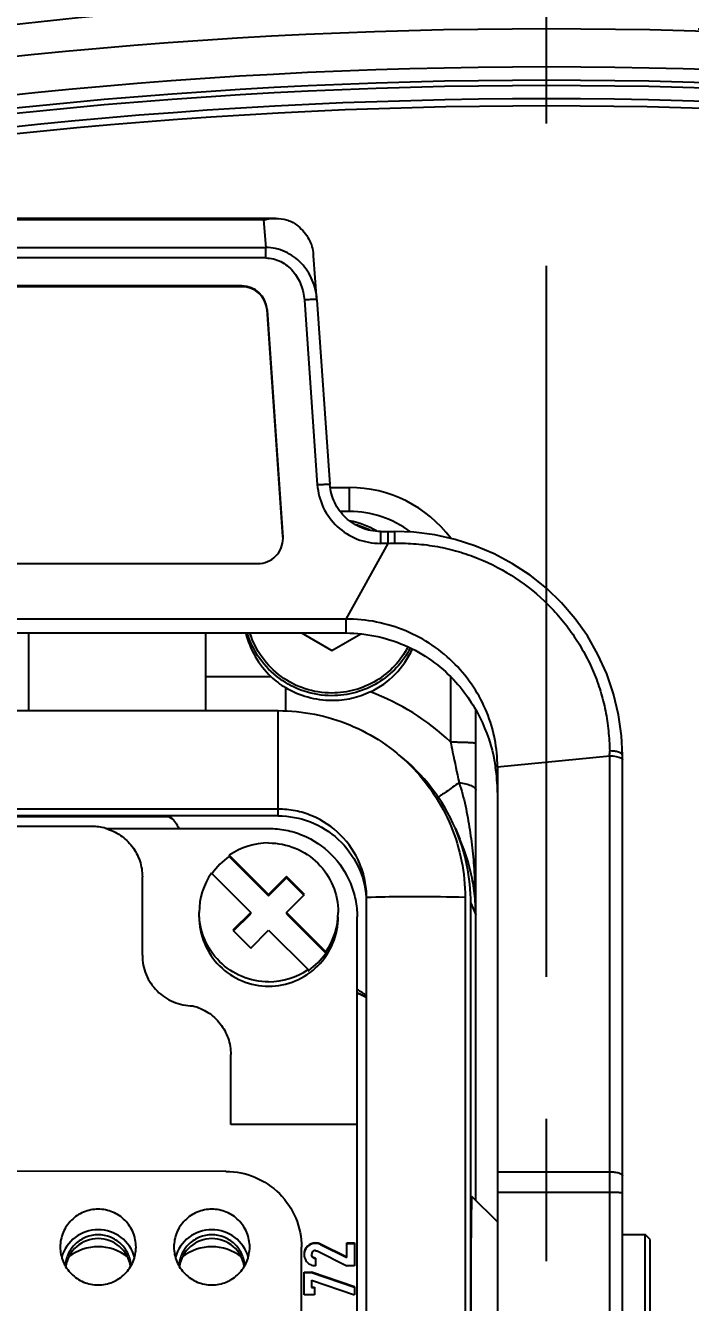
# Model space of a CAD drawing. Header units: millimetres. Extents: x 5828 to 6704, y 123 to 421.
# Drawn here: x 6366.648 to 6368.403, y 236.976 to 240.343 of the extents above; entities that cross this region are included whole.
import ezdxf

# ---------------------------------------------------------------- set-up
doc = ezdxf.new("R2010")
doc.units = ezdxf.units.MM
doc.linetypes.add('CENTER', pattern=[0.6, 0.375, -0.075, 0.075, -0.075])
for name, color, linetype in [('中心线', 7, 'Continuous'), ('外形图', 7, 'Continuous'), ('尺寸标注', 7, 'Continuous')]:
    doc.layers.add(name, color=color, linetype=linetype)
doc.styles.add('微软雅黑', font='msyh.ttc', dxfattribs={"height": 1.5})
doc.dimstyles.new('尺寸标注_1_15比例', dxfattribs={"dimtxt": 1.5, "dimasz": 1.25, "dimexe": 0.5, "dimexo": 0.4, "dimgap": 0.5, "dimtad": 1, "dimdec": 1, "dimlfac": 15, "dimdsep": 46, "dimtxsty": '微软雅黑', "dimcen": 0.09, "dimadec": 0, "dimazin": 0, "dimtp": 0.01, "dimtm": 0.01, "dimtfac": 1, "dimtdec": 1, "dimtofl": 0, "dimtmove": 0, "dimatfit": 3, "dimfxl": 1, "dimtolj": 1, "dimarcsym": 0})

# ---------------------------------------------------------------- blocks, each defined once
blk = doc.blocks.new('*D926')
at = {"layer": 'Defpoints', "color": 0}
for p in [(6368.0234, 240.3345), (6379.7301, 240.3345), (6368.0234, 230.7566)]:
    blk.add_point(p, dxfattribs=at)
at = {"layer": '尺寸标注', "color": 0, "lineweight": -2}
for p, q in [((6368.4234, 240.3345), (6380.2301, 240.3345)), ((6379.7301, 232.0066), (6379.7301, 239.0845)), ((6368.4234, 230.7566), (6380.2301, 230.7566))]:
    blk.add_line(p, q, dxfattribs=at)
at = {"layer": '尺寸标注', "color": 0}
for points in [[(6379.9384, 239.0845), (6379.5218, 239.0845), (6379.7301, 240.3345)], [(6379.5218, 232.0066), (6379.9384, 232.0066), (6379.7301, 230.7566)]]:
    blk.add_solid(points, dxfattribs=at)
at = {"layer": '尺寸标注', "color": 0, "insert": (6378.451, 235.2135), "char_height": 1.5, "attachment_point": 5, "rotation": 90, "style": '微软雅黑'}
blk.add_mtext('\\A1;143.7', dxfattribs=at)

msp = doc.modelspace()

# ---------------------------------------------------------------- linework, layer by layer
at = {"layer": '中心线', "linetype": 'CENTER', "ltscale": 5}
msp.add_line((6368.0234, 228.8349), (6368.0234, 277.6395), dxfattribs=at)
at = {"layer": '外形图'}
for p, q in [((6367.3092, 239.8347), (6365.4709, 239.8347)), ((6367.2767, 239.8305), (6365.5034, 239.8305)), ((6367.2767, 239.8305), (6367.2822, 239.7577)), ((6365.4979, 239.7577), (6367.2822, 239.7577)), ((6367.2822, 239.7303), (6367.2822, 239.7577)), ((6367.2822, 239.7303), (6365.4979, 239.7303)), ((6367.4175, 239.6201), (6367.4087, 239.7356)), ((6367.2193, 239.6567), (6365.5608, 239.6567)), ((6367.2193, 239.6546), (6365.5608, 239.6546)), ((6367.2193, 239.6546), (6367.2193, 239.6567)), ((6367.3843, 239.6195), (6367.4184, 239.1324)), ((6367.4175, 239.6201), (6367.4516, 239.133)), ((6367.3277, 238.9956), (6367.2858, 239.5948)), ((6367.2858, 239.5948), (6367.2858, 239.5927)), ((6367.2858, 239.5927), (6367.3277, 238.9935)), ((6367.4528, 239.1249), (6367.5034, 239.1249)), ((6367.5034, 239.0617), (6367.5034, 239.1249)), ((6367.5034, 239.0617), (6367.4788, 239.0617)), ((6367.5847, 239.0092), (6367.6233, 239.0092)), ((6367.5847, 239.0092), (6367.5847, 238.9776)), ((6367.6049, 239.0092), (6367.6049, 238.9777)), ((6367.6049, 239.0092), (6367.6049, 239.0089)), ((6367.3279, 238.991), (6367.3277, 238.9956)), ((6367.6049, 238.9777), (6367.4938, 238.7779)), ((6367.6049, 238.9777), (6367.5847, 238.9776)), ((6365.5188, 238.9244), (6367.2612, 238.9244)), ((6367.4938, 238.7779), (6365.2863, 238.7779)), ((6367.4938, 238.7779), (6367.4938, 238.7413)), ((6365.2862, 238.7413), (6367.4938, 238.7413)), ((6366.6567, 238.5365), (6366.6567, 238.7413)), ((6367.1234, 238.7413), (6367.1234, 238.5365)), ((6367.3763, 238.7413), (6367.4567, 238.6949)), ((6367.4567, 238.6949), (6367.5331, 238.7389)), ((6367.1234, 238.6265), (6367.296, 238.6265)), ((6367.3354, 238.5355), (6367.3354, 238.5966)), ((6367.77, 238.6263), (6367.77, 238.454)), ((6365.465, 238.5365), (6367.315, 238.5365)), ((6367.315, 238.259), (6367.315, 238.5365)), ((6367.8367, 237.2452), (6367.8367, 238.5377)), ((6367.8938, 238.3879), (6368.19, 238.4174)), ((6368.19, 237.3205), (6368.19, 238.4174)), ((6368.2234, 236.5627), (6368.2234, 238.4189)), ((6367.8938, 238.3879), (6367.8938, 236.5293)), ((6367.315, 238.2768), (6365.465, 238.2768)), ((6367.315, 238.259), (6365.465, 238.259)), ((6366.8234, 238.2311), (6365.9567, 238.2311)), ((6367.026, 238.2569), (6366.496, 238.2569)), ((6366.8599, 238.2258), (6367.29, 238.2258)), ((6367.0324, 238.2557), (6367.0325, 238.2556)), ((6367.7827, 238.2257), (6367.7949, 238.1974)), ((6367.8019, 238.1803), (6367.7949, 238.1974)), ((6367.29, 238.0516), (6367.1861, 238.1554)), ((6367.1861, 238.1554), (6367.1861, 238.1519)), ((6367.1861, 238.1519), (6367.29, 238.0481)), ((6366.9567, 237.8913), (6366.9567, 238.0979)), ((6367.139, 238.1083), (6367.2429, 238.0045)), ((6367.3372, 238.0987), (6367.29, 238.0516)), ((6367.29, 238.0481), (6367.3372, 238.0952)), ((6367.3843, 238.0516), (6367.3372, 238.0987)), ((6367.3372, 238.0952), (6367.3372, 238.0987)), ((6367.3372, 238.0952), (6367.3826, 238.0499)), ((6367.29, 238.0481), (6367.29, 238.0516)), ((6367.3372, 238.0045), (6367.3843, 238.0516)), ((6367.5484, 232.8509), (6367.5484, 238.0438)), ((6367.8084, 238.0438), (6367.8084, 232.8509)), ((6367.8234, 238.0285), (6367.8367, 237.9977)), ((6367.8234, 235.5369), (6367.8234, 238.0285)), ((6367.8367, 237.9977), (6367.8346, 238.0409)), ((6367.2429, 238.0045), (6367.1958, 237.9575)), ((6367.1975, 237.9557), (6367.2429, 238.001)), ((6367.2429, 238.001), (6367.2429, 238.0045)), ((6367.4411, 237.9008), (6367.3372, 238.0045)), ((6367.3372, 238.0045), (6367.3372, 238.001)), ((6367.3372, 238.001), (6367.4411, 237.8973)), ((6367.5234, 232.8332), (6367.5234, 237.9928)), ((6367.1958, 237.9575), (6367.2429, 237.9104)), ((6367.2429, 237.9104), (6367.29, 237.9575)), ((6367.29, 237.9575), (6367.3939, 237.8537)), ((6367.4411, 237.8973), (6367.4411, 237.9008)), ((6367.3939, 237.8537), (6367.3939, 237.8502)), ((6367.19, 237.4455), (6367.19, 237.6293)), ((6367.5234, 237.4455), (6367.19, 237.4455)), ((6367.1769, 237.3216), (6365.6835, 237.3214)), ((6367.8938, 237.3205), (6368.19, 237.3205)), ((6368.19, 236.5293), (6368.19, 237.3205)), ((6367.8938, 237.1881), (6367.8263, 237.2556)), ((6368.19, 237.2658), (6367.8938, 237.2658)), ((6368.2234, 237.1554), (6368.2834, 237.1554)), ((6368.2967, 237.1421), (6368.2834, 237.1554)), ((6368.2834, 236.8354), (6368.2834, 237.1554)), ((6367.3767, 236.8996), (6367.3767, 237.1218)), ((6367.4967, 237.0949), (6367.4267, 237.1295)), ((6367.4267, 237.1295), (6367.4267, 237.1284)), ((6367.4267, 237.1284), (6367.4967, 237.0939)), ((6367.4967, 237.1326), (6367.5167, 237.1326)), ((6367.4967, 237.0939), (6367.4967, 237.1326)), ((6367.4967, 237.1315), (6367.5167, 237.1315)), ((6367.5167, 237.1326), (6367.5167, 237.0727)), ((6368.2967, 236.8487), (6368.2967, 237.1421)), ((6367.4134, 237.0926), (6367.4134, 237.0727)), ((6367.4178, 237.1116), (6367.4967, 237.0727)), ((6367.3834, 237.056), (6367.4034, 237.056)), ((6367.3834, 236.9961), (6367.3834, 237.056)), ((6367.3834, 237.055), (6367.4034, 237.055)), ((6367.5167, 237.0172), (6367.4034, 237.056)), ((6367.4034, 237.056), (6367.4034, 237.055)), ((6367.4034, 237.055), (6367.5164, 237.0163)), ((6367.5167, 237.0727), (6367.4967, 237.0727)), ((6367.4034, 237.0349), (6367.5167, 236.9961)), ((6367.4034, 237.0349), (6367.4034, 237.015)), ((6367.4034, 237.0161), (6367.4109, 237.0161)), ((6367.4034, 237.015), (6367.4109, 237.015)), ((6367.4109, 237.0161), (6367.4109, 236.9961)), ((6367.5167, 237.0172), (6367.5167, 236.9961)), ((6367.4109, 236.9961), (6367.3834, 236.9961))]:
    msp.add_line(p, q, dxfattribs=at)
for points in [[(6368.2234, 238.4189), (6368.2211, 238.4701), (6368.2134, 238.5258), (6368.2004, 238.5806), (6368.1822, 238.6338), (6368.1589, 238.685), (6368.1311, 238.7335), (6368.0989, 238.7789), (6368.0627, 238.8209), (6368.0229, 238.8593), (6367.9797, 238.8938), (6367.9337, 238.9241), (6367.8851, 238.9501), (6367.8344, 238.9715), (6367.7819, 238.9882), (6367.7281, 239.0002), (6367.6732, 239.0072), (6367.6233, 239.0092)], [(6367.0218, 238.259), (6367.0222, 238.2588), (6367.0245, 238.2577), (6367.0267, 238.2565), (6367.029, 238.2551), (6367.0314, 238.2537), (6367.0338, 238.2521), (6367.0362, 238.2503)], [(6367.0362, 238.2503), (6367.0387, 238.2485), (6367.0388, 238.2484)], [(6367.5234, 237.7919), (6367.524, 237.7917), (6367.533, 237.7883), (6367.5419, 237.7839), (6367.5484, 237.7799)]]:
    msp.add_lwpolyline(points, dxfattribs=at)
for centre, radius, start, end in [((6368.0228, 228.0591), 12.3663, 90.53582, 97.76968), ((6368.0239, 228.059), 12.3664, 82.23022, 89.46396), ((6368.0234, 226.8522), 13.4823, 77.62746, 102.37259), ((6368.0234, 226.8523), 13.3817, 77.6284, 102.37164), ((6368.0234, 226.851), 13.348, 77.62771, 102.37229), ((6368.0234, 226.8405), 13.3445, 77.62771, 102.37229), ((6368.0234, 226.8385), 13.3115, 77.62843, 102.37158), ((6368.0234, 226.8495), 13.2818, 77.74364, 102.25643), ((6367.2193, 239.5901), 0.0666, 4.0458, 90.0377), ((6367.2193, 239.588), 0.0666, 4.0458, 90.0377), ((6367.5034, 238.7914), 0.3335, 36.7826, 90.0091), ((6367.5034, 238.7948), 0.2669, 52.9365, 90.0038), ((6367.4567, 238.8085), 0.2336, 59.7585, 78.4206), ((6367.4566, 238.8085), 0.2273, 64.1088, 73.9358), ((6367.4563, 238.7955), 0.2329, 193.4789, 226.4992), ((6367.4569, 238.7956), 0.2332, 295.9059, 335.557), ((6367.4523, 238.7913), 0.2272, 226.5099, 239.017), ((6367.336, 237.994), 0.6324, 46.6555, 69.3683), ((6367.3241, 238.0283), 0.4993, 23.285, 51.7521), ((6367.4547, 238.3209), 0.4391, 0.021, 8.7085), ((6366.9814, 238.1757), 0.0927, 57.435, 64.4229), ((6366.9619, 238.185), 0.0998, 45.0404, 48.0115), ((6366.8233, 238.0969), 0.1341, 74.1258, 89.9629), ((6366.981, 238.1752), 0.0932, 54.3105, 57.4324), ((6366.9807, 238.1747), 0.0938, 54.1033, 54.3129), ((6366.9809, 238.1749), 0.0935, 51.1164, 54.1041), ((6367.3244, 238.0285), 0.4989, 359.9928, 23.2824), ((6367.29, 238.0041), 0.1835, 89.9974, 124.4825), ((6367.3227, 237.9944), 0.514, 11.2247, 21.2017), ((6367.2899, 238.0009), 0.1832, 124.4846, 144.5785), ((6367.2896, 238.0045), 0.1829, 145.4345, 179.995), ((6367.3219, 237.9942), 0.5148, 5.2043, 11.2297), ((6366.1128, 237.991), 1.724, 1.6591, 3.4524), ((6367.6839, 233.6749), 4.3707, 88.3675, 90.0719), ((6366.2643, 237.9954), 1.5724, 0.0746, 1.659), ((6367.2905, 238.0045), 0.1829, 325.4345, 359.995), ((6367.2902, 238.0012), 0.1832, 305.1552, 325.4368), ((6367.29, 238.005), 0.1835, 269.9974, 304.4825), ((6367.2903, 238.001), 0.183, 304.4877, 305.1593), ((6367.4798, 237.7101), 0.1005, 46.9772, 64.3216), ((6367.494, 237.6982), 0.0982, 70.7755, 72.5485), ((6367.4939, 237.6979), 0.0985, 67.6661, 70.7755), ((6367.4934, 237.6969), 0.0996, 65.1444, 67.6646), ((6367.4932, 237.6965), 0.1001, 61.9415, 65.1446), ((6367.4927, 237.6955), 0.1011, 59.0115, 61.9396), ((6367.4924, 237.695), 0.1018, 56.6149, 59.013), ((6366.84, 237.0676), 0.1, 89.9732, 164.1967), ((6366.8401, 237.0676), 0.1, 15.8034, 90.0268), ((6367.14, 237.0676), 0.1, 89.9732, 164.1967), ((6367.1401, 237.0676), 0.1, 15.8034, 90.0268), ((6366.84, 237.0575), 0.0866, 89.9667, 171.3882), ((6366.84, 236.9959), 0.1268, 52.092, 127.9089), ((6366.8401, 237.0575), 0.0866, 8.6109, 90.0334), ((6367.14, 237.0575), 0.0866, 89.9667, 171.3882), ((6367.14, 236.9959), 0.1268, 52.092, 127.9089), ((6367.1401, 237.0575), 0.0866, 8.6109, 90.0334), ((6367.4134, 237.1026), 0.03, 89.9581, 179.9582), ((6367.4134, 237.1015), 0.03, 63.7127, 176.1859), ((6367.4134, 237.1026), 0.00999, 89.9607, 179.9609), ((6367.4133, 237.1026), 0.03, 180.0173, 243.7712), ((6367.4134, 237.1016), 0.00999, 180.0397, 270.0393)]:
    msp.add_arc(centre, radius, start, end, dxfattribs=at)
for points, knots in [([(6367.2767, 239.8305), (6367.2794, 239.8312), (6367.2901, 239.8336), (6367.301, 239.8347), (6367.3092, 239.8347)], [0, 0, 0, 0, 0.254358, 1, 1, 1, 1]), ([(6367.3092, 239.8347), (6367.3187, 239.8347), (6367.3381, 239.8324), (6367.3559, 239.8235), (6367.3637, 239.8176)], [0, 0, 0, 0, 0.491798, 1, 1, 1, 1]), ([(6367.3637, 239.8176), (6367.3754, 239.8085), (6367.3955, 239.7866), (6367.4058, 239.7585), (6367.4078, 239.7445)], [0, 0, 0, 0, 0.51047, 1, 1, 1, 1]), ([(6367.4175, 239.6212), (6367.4161, 239.6386), (6367.4077, 239.6734), (6367.3787, 239.7183), (6367.3422, 239.7448), (6367.3087, 239.7559), (6367.291, 239.7577), (6367.2822, 239.7577)], [0, 0, 0, 0, 0.249753, 0.499456, 0.74907, 0.874519, 1, 1, 1, 1]), ([(6367.2822, 239.7303), (6367.2891, 239.7303), (6367.3029, 239.7286), (6367.3224, 239.7213), (6367.3399, 239.71), (6367.3597, 239.6907), (6367.3773, 239.6604), (6367.3833, 239.6332), (6367.3843, 239.6195)], [0, 0, 0, 0, 0.125187, 0.250378, 0.375591, 0.500803, 0.750333, 1, 1, 1, 1]), ([(6367.4119, 239.6206), (6367.4079, 239.6207), (6367.3987, 239.6204), (6367.3895, 239.6198), (6367.3843, 239.6195)], [0, 0, 0, 0, 0.432736, 1, 1, 1, 1]), ([(6367.415, 239.6205), (6367.4148, 239.6206), (6367.4138, 239.6206), (6367.4127, 239.6206), (6367.4119, 239.6206)], [0, 0, 0, 0, 0.215407, 1, 1, 1, 1]), ([(6367.4175, 239.6201), (6367.4175, 239.6201), (6367.4173, 239.6203), (6367.4165, 239.6204), (6367.4156, 239.6205), (6367.415, 239.6205)], [0, 0, 0, 0, 0.086152, 0.275642, 1, 1, 1, 1]), ([(6367.4184, 239.1324), (6367.4226, 239.1327), (6367.4288, 239.1331), (6367.4366, 239.1334), (6367.4416, 239.1336), (6367.4456, 239.1336), (6367.4484, 239.1336), (6367.4501, 239.1335), (6367.4509, 239.1333), (6367.4514, 239.1333), (6367.4516, 239.1331), (6367.4516, 239.133)], [0, 0, 0, 0, 0.381122, 0.553235, 0.704123, 0.828059, 0.920387, 0.953604, 0.977826, 0.993004, 1, 1, 1, 1]), ([(6367.5847, 239.0092), (6367.5681, 239.0092), (6367.5346, 239.0155), (6367.4916, 239.0427), (6367.4615, 239.0836), (6367.4528, 239.1165), (6367.4516, 239.133)], [0, 0, 0, 0, 0.250235, 0.500337, 0.750245, 1, 1, 1, 1]), ([(6367.4184, 239.1324), (6367.4198, 239.1118), (6367.4307, 239.0706), (6367.4683, 239.0194), (6367.5221, 238.9855), (6367.5639, 238.9776), (6367.5847, 238.9776)], [0, 0, 0, 0, 0.249841, 0.499783, 0.749851, 1, 1, 1, 1]), ([(6367.6229, 238.9782), (6367.6229, 238.9801), (6367.6229, 238.984), (6367.6229, 238.9897), (6367.623, 238.9951), (6367.623, 238.9999), (6367.6231, 239.0034), (6367.6231, 239.0056), (6367.6232, 239.0069), (6367.6232, 239.0079), (6367.6232, 239.0086), (6367.6233, 239.009), (6367.6233, 239.0092), (6367.6233, 239.0092)], [0, 0, 0, 0, 0.185, 0.371544, 0.549551, 0.708012, 0.836389, 0.887404, 0.92901, 0.960767, 0.982772, 0.995615, 1, 1, 1, 1]), ([(6367.2612, 238.9244), (6367.2699, 238.9244), (6367.2874, 238.9278), (6367.3096, 238.9426), (6367.3244, 238.9648), (6367.3279, 238.9823), (6367.3279, 238.991)], [0, 0, 0, 0, 0.250152, 0.500214, 0.750145, 1, 1, 1, 1]), ([(6367.6229, 238.9782), (6367.6417, 238.9783), (6367.6794, 238.9772), (6367.7354, 238.9701), (6367.7904, 238.9573), (6367.8609, 238.9328), (6367.9433, 238.8892), (6368.0151, 238.8307), (6368.0644, 238.7767), (6368.0969, 238.733), (6368.1248, 238.6867), (6368.1483, 238.6383), (6368.1667, 238.5879), (6368.1796, 238.5361), (6368.1873, 238.4833), (6368.1893, 238.4479), (6368.1899, 238.4302)], [0, 0, 0, 0, 0.064437, 0.128812, 0.193049, 0.257062, 0.384026, 0.509636, 0.571969, 0.633924, 0.695515, 0.756787, 0.817792, 0.878605, 0.939317, 1, 1, 1, 1]), ([(6367.8938, 238.3879), (6367.8938, 238.4126), (6367.889, 238.4619), (6367.8676, 238.5335), (6367.8323, 238.6006), (6367.7836, 238.6608), (6367.723, 238.7112), (6367.6525, 238.7493), (6367.575, 238.7729), (6367.5209, 238.7781), (6367.4938, 238.7779)], [0, 0, 0, 0, 0.119199, 0.238253, 0.359705, 0.483865, 0.610379, 0.738919, 0.869012, 1, 1, 1, 1]), ([(6367.4567, 238.576), (6367.432, 238.576), (6367.3823, 238.584), (6367.3155, 238.6186), (6367.2628, 238.6723), (6367.2407, 238.7175), (6367.2335, 238.7411)], [0, 0, 0, 0, 0.250124, 0.500185, 0.750143, 1, 1, 1, 1]), ([(6367.4567, 238.583), (6367.4329, 238.583), (6367.385, 238.5906), (6367.3205, 238.6237), (6367.2695, 238.6751), (6367.2478, 238.7185), (6367.2406, 238.7411)], [0, 0, 0, 0, 0.250119, 0.500181, 0.750141, 1, 1, 1, 1]), ([(6367.4938, 238.7413), (6367.5221, 238.7411), (6367.5787, 238.7347), (6367.6584, 238.7078), (6367.728, 238.6661), (6367.7836, 238.6154), (6367.825, 238.561), (6367.8649, 238.4873), (6367.8826, 238.4277), (6367.8888, 238.3874)], [0, 0, 0, 0, 0.147093, 0.293103, 0.434426, 0.56571, 0.682033, 0.787985, 1, 1, 1, 1]), ([(6367.6577, 238.7048), (6367.6482, 238.6866), (6367.6241, 238.6526), (6367.5757, 238.6134), (6367.5185, 238.5887), (6367.4772, 238.583), (6367.4567, 238.583)], [0, 0, 0, 0, 0.249879, 0.499851, 0.749905, 1, 1, 1, 1]), ([(6367.6639, 238.7018), (6367.6541, 238.683), (6367.6293, 238.6479), (6367.5794, 238.6074), (6367.5205, 238.5818), (6367.4779, 238.576), (6367.4567, 238.576)], [0, 0, 0, 0, 0.249878, 0.499848, 0.749901, 1, 1, 1, 1]), ([(6367.4567, 238.5629), (6367.4354, 238.563), (6367.3929, 238.5689), (6367.3534, 238.5857), (6367.3354, 238.5966)], [0, 0, 0, 0, 0.502061, 1, 1, 1, 1]), ([(6367.5588, 238.5859), (6367.543, 238.5782), (6367.5095, 238.5666), (6367.4742, 238.5629), (6367.4567, 238.5629)], [0, 0, 0, 0, 0.500685, 1, 1, 1, 1]), ([(6367.315, 238.5365), (6367.3473, 238.5365), (6367.4119, 238.5301), (6367.505, 238.5019), (6367.5909, 238.4561), (6367.6661, 238.3944), (6367.7279, 238.3193), (6367.7738, 238.2336), (6367.802, 238.1406), (6367.8084, 238.076), (6367.8084, 238.0438)], [0, 0, 0, 0, 0.125084, 0.250155, 0.375203, 0.50022, 0.625203, 0.750155, 0.875084, 1, 1, 1, 1]), ([(6367.77, 238.454), (6367.7744, 238.454), (6367.7829, 238.4539), (6367.7952, 238.4537), (6367.8066, 238.4534), (6367.8166, 238.453), (6367.8248, 238.4525), (6367.8303, 238.452), (6367.8336, 238.4515), (6367.8353, 238.4512), (6367.8362, 238.451), (6367.8367, 238.4506), (6367.8367, 238.4505)], [0, 0, 0, 0, 0.19415, 0.380846, 0.552962, 0.703902, 0.827911, 0.920311, 0.953562, 0.977803, 0.992998, 1, 1, 1, 1]), ([(6367.77, 238.454), (6367.7718, 238.4449), (6367.7792, 238.4092), (6367.7868, 238.3735), (6367.7923, 238.3468)], [0, 0, 0, 0, 0.252867, 1, 1, 1, 1]), ([(6368.2234, 238.4189), (6368.2234, 238.4205), (6368.2214, 238.4231), (6368.2177, 238.4253), (6368.2114, 238.4278), (6368.202, 238.4297), (6368.194, 238.4302), (6368.1899, 238.4302)], [0, 0, 0, 0, 0.128378, 0.228395, 0.354923, 0.667893, 1, 1, 1, 1]), ([(6368.19, 238.4174), (6368.1956, 238.4174), (6368.2036, 238.4168), (6368.2133, 238.4144), (6368.2173, 238.4127), (6368.219, 238.4118)], [0, 0, 0, 0, 0.564715, 0.805152, 1, 1, 1, 1]), ([(6368.219, 238.4118), (6368.2196, 238.4114), (6368.2216, 238.4101), (6368.2234, 238.4078), (6368.2234, 238.4062)], [0, 0, 0, 0, 0.318338, 1, 1, 1, 1]), ([(6367.7923, 238.3468), (6367.781, 238.3385), (6367.7657, 238.3273), (6367.7471, 238.3146), (6367.74, 238.31), (6367.737, 238.3083)], [0, 0, 0, 0, 0.621855, 0.847068, 1, 1, 1, 1]), ([(6367.7923, 238.3468), (6367.7983, 238.3461), (6367.8093, 238.3443), (6367.8218, 238.3404), (6367.8295, 238.3364), (6367.8335, 238.3334), (6367.8361, 238.3301), (6367.8367, 238.3277), (6367.8367, 238.3265)], [0, 0, 0, 0, 0.354568, 0.645482, 0.761366, 0.856908, 0.934188, 1, 1, 1, 1]), ([(6367.7923, 238.3468), (6367.7991, 238.3267), (6367.81, 238.2855), (6367.8213, 238.2225), (6367.8291, 238.1588), (6367.8324, 238.1162), (6367.8336, 238.0949)], [0, 0, 0, 0, 0.248445, 0.498804, 0.749421, 1, 1, 1, 1]), ([(6367.5484, 238.0438), (6367.5484, 238.059), (6367.5454, 238.0896), (6367.5276, 238.148), (6367.4843, 238.2129), (6367.4194, 238.2561), (6367.3609, 238.2738), (6367.3303, 238.2768), (6367.315, 238.2768)], [0, 0, 0, 0, 0.125219, 0.250448, 0.499779, 0.749241, 0.874612, 1, 1, 1, 1]), ([(6367.315, 238.259), (6367.3439, 238.259), (6367.4023, 238.2481), (6367.4773, 238.201), (6367.5301, 238.1298), (6367.5455, 238.0725), (6367.5477, 238.0438)], [0, 0, 0, 0, 0.250149, 0.500213, 0.750153, 1, 1, 1, 1]), ([(6366.86, 238.226), (6366.8737, 238.222), (6366.9001, 238.2096), (6366.9317, 238.1795), (6366.952, 238.141), (6366.9567, 238.1122), (6366.9567, 238.0979)], [0, 0, 0, 0, 0.250145, 0.500189, 0.750128, 1, 1, 1, 1]), ([(6367.29, 238.2258), (6367.3053, 238.2258), (6367.3359, 238.2228), (6367.3944, 238.2051), (6367.4593, 238.1619), (6367.5026, 238.097), (6367.5204, 238.0386), (6367.5234, 238.008), (6367.5234, 237.9928)], [0, 0, 0, 0, 0.125388, 0.250759, 0.500221, 0.749552, 0.874781, 1, 1, 1, 1]), ([(6367.29, 238.1876), (6367.3139, 238.1876), (6367.3621, 238.1781), (6367.423, 238.1374), (6367.4638, 238.0765), (6367.4734, 238.0283), (6367.4734, 238.0045)], [0, 0, 0, 0, 0.250158, 0.500224, 0.750159, 1, 1, 1, 1]), ([(6367.6784, 238.0456), (6367.6671, 238.0456), (6367.6237, 238.0454), (6367.5804, 238.0447), (6367.5484, 238.0438)], [0, 0, 0, 0, 0.260412, 1, 1, 1, 1]), ([(6367.29, 237.8214), (6367.2662, 237.8214), (6367.218, 237.831), (6367.1571, 237.8717), (6367.1162, 237.9326), (6367.1067, 237.9807), (6367.1067, 238.0045)], [0, 0, 0, 0, 0.250158, 0.500224, 0.750159, 1, 1, 1, 1]), ([(6367.1067, 237.993), (6367.1067, 237.9692), (6367.1163, 237.921), (6367.1571, 237.8602), (6367.218, 237.8195), (6367.2662, 237.8099), (6367.29, 237.8099)], [0, 0, 0, 0, 0.249842, 0.499776, 0.749842, 1, 1, 1, 1]), ([(6367.29, 237.8099), (6367.3139, 237.8099), (6367.3621, 237.8195), (6367.423, 237.8602), (6367.4638, 237.921), (6367.4734, 237.9692), (6367.4734, 237.993)], [0, 0, 0, 0, 0.250158, 0.500224, 0.750158, 1, 1, 1, 1]), ([(6366.9567, 237.8913), (6366.9567, 237.874), (6366.9636, 237.839), (6366.9932, 237.7948), (6367.0374, 237.7652), (6367.0724, 237.7582), (6367.0897, 237.7581)], [0, 0, 0, 0, 0.249842, 0.499776, 0.749842, 1, 1, 1, 1]), ([(6367.0897, 237.7581), (6367.1039, 237.7545), (6367.1312, 237.7426), (6367.1639, 237.7124), (6367.1851, 237.6733), (6367.19, 237.6439), (6367.19, 237.6293)], [0, 0, 0, 0, 0.250147, 0.500193, 0.750131, 1, 1, 1, 1]), ([(6367.1773, 237.3215), (6367.2033, 237.3215), (6367.2557, 237.3109), (6367.322, 237.2665), (6367.3663, 237.2002), (6367.3767, 237.1478), (6367.3767, 237.1218)], [0, 0, 0, 0, 0.250147, 0.500217, 0.750154, 1, 1, 1, 1]), ([(6368.19, 237.3205), (6368.1943, 237.3205), (6368.2005, 237.3201), (6368.2084, 237.3188), (6368.2134, 237.3175), (6368.2176, 237.3159), (6368.2212, 237.3138), (6368.2234, 237.3113), (6368.2234, 237.3096)], [0, 0, 0, 0, 0.347414, 0.506394, 0.648493, 0.769701, 0.867727, 1, 1, 1, 1]), ([(6367.8263, 237.2556), (6367.8263, 237.2556), (6367.8261, 237.2551), (6367.8261, 237.2546), (6367.8259, 237.2531), (6367.8257, 237.2502), (6367.8255, 237.245), (6367.8252, 237.2372), (6367.825, 237.2271), (6367.8247, 237.2149), (6367.8245, 237.2007), (6367.8243, 237.1846), (6367.8241, 237.1668), (6367.8239, 237.1401), (6367.8237, 237.1038), (6367.8236, 237.0575), (6367.8235, 237.0255), (6367.8235, 237.0092)], [0, 0, 0, 0, 0.000853, 0.003951, 0.009426, 0.017281, 0.040067, 0.072115, 0.113137, 0.162759, 0.220531, 0.285924, 0.358343, 0.437127, 0.610861, 0.800792, 1, 1, 1, 1]), ([(6368.2234, 237.2641), (6368.2234, 237.2642), (6368.2231, 237.2643), (6368.2226, 237.2645), (6368.2218, 237.2646), (6368.2202, 237.2649), (6368.2174, 237.2651), (6368.2133, 237.2654), (6368.2083, 237.2656), (6368.2005, 237.2658), (6368.1943, 237.2658), (6368.19, 237.2658)], [0, 0, 0, 0, 0.007002, 0.022194, 0.04644, 0.079686, 0.172087, 0.296098, 0.447038, 0.619153, 1, 1, 1, 1]), ([(6366.84, 237.2217), (6366.827, 237.2217), (6366.8007, 237.2165), (6366.7675, 237.1943), (6366.7452, 237.1611), (6366.74, 237.1348), (6366.74, 237.1218)], [0, 0, 0, 0, 0.250158, 0.500224, 0.750158, 1, 1, 1, 1]), ([(6366.94, 237.1218), (6366.94, 237.1348), (6366.9348, 237.1611), (6366.9126, 237.1943), (6366.8793, 237.2165), (6366.853, 237.2217), (6366.84, 237.2217)], [0, 0, 0, 0, 0.249842, 0.499776, 0.749842, 1, 1, 1, 1]), ([(6367.14, 237.2217), (6367.127, 237.2217), (6367.1007, 237.2165), (6367.0675, 237.1943), (6367.0452, 237.1611), (6367.04, 237.1348), (6367.04, 237.1218)], [0, 0, 0, 0, 0.250158, 0.500224, 0.750158, 1, 1, 1, 1]), ([(6367.24, 237.1218), (6367.24, 237.1348), (6367.2348, 237.1611), (6367.2126, 237.1943), (6367.1793, 237.2165), (6367.153, 237.2217), (6367.14, 237.2217)], [0, 0, 0, 0, 0.249842, 0.499776, 0.749842, 1, 1, 1, 1]), ([(6366.84, 237.1543), (6366.8291, 237.1543), (6366.8069, 237.15), (6366.7787, 237.1318), (6366.7592, 237.1044), (6366.7539, 237.0825), (6366.7535, 237.0716)], [0, 0, 0, 0, 0.250153, 0.50022, 0.750158, 1, 1, 1, 1]), ([(6366.9266, 237.0716), (6366.9261, 237.0825), (6366.9209, 237.1044), (6366.9014, 237.1318), (6366.8731, 237.15), (6366.851, 237.1543), (6366.84, 237.1543)], [0, 0, 0, 0, 0.249842, 0.49978, 0.749847, 1, 1, 1, 1]), ([(6367.14, 237.1543), (6367.1291, 237.1543), (6367.1069, 237.15), (6367.0787, 237.1318), (6367.0592, 237.1044), (6367.0539, 237.0825), (6367.0535, 237.0716)], [0, 0, 0, 0, 0.250153, 0.50022, 0.750158, 1, 1, 1, 1]), ([(6367.2266, 237.0716), (6367.2261, 237.0825), (6367.2209, 237.1044), (6367.2014, 237.1318), (6367.1731, 237.15), (6367.151, 237.1543), (6367.14, 237.1543)], [0, 0, 0, 0, 0.249842, 0.49978, 0.749847, 1, 1, 1, 1]), ([(6366.74, 237.1218), (6366.74, 237.1088), (6366.7452, 237.0826), (6366.7675, 237.0494), (6366.8007, 237.0272), (6366.827, 237.022), (6366.84, 237.022)], [0, 0, 0, 0, 0.249842, 0.499776, 0.749842, 1, 1, 1, 1]), ([(6366.84, 237.022), (6366.853, 237.022), (6366.8793, 237.0272), (6366.9126, 237.0494), (6366.9348, 237.0826), (6366.94, 237.1088), (6366.94, 237.1218)], [0, 0, 0, 0, 0.250158, 0.500224, 0.750158, 1, 1, 1, 1]), ([(6367.04, 237.1218), (6367.04, 237.1088), (6367.0452, 237.0826), (6367.0675, 237.0494), (6367.1007, 237.0272), (6367.127, 237.022), (6367.14, 237.022)], [0, 0, 0, 0, 0.249842, 0.499776, 0.749842, 1, 1, 1, 1]), ([(6367.14, 237.022), (6367.153, 237.022), (6367.1793, 237.0272), (6367.2126, 237.0494), (6367.2348, 237.0826), (6367.24, 237.1088), (6367.24, 237.1218)], [0, 0, 0, 0, 0.250158, 0.500224, 0.750158, 1, 1, 1, 1]), ([(6367.4099, 237.0933), (6367.409, 237.0937), (6367.4071, 237.0946), (6367.4044, 237.0976), (6367.4034, 237.1006), (6367.4034, 237.1026)], [0, 0, 0, 0, 0.251403, 0.503115, 1, 1, 1, 1]), ([(6367.8235, 237.0092), (6367.8235, 236.9915), (6367.8236, 236.9568), (6367.8237, 236.9061), (6367.824, 236.8659), (6367.8242, 236.8361), (6367.8244, 236.8161), (6367.8247, 236.798), (6367.8249, 236.7819), (6367.8252, 236.7681), (6367.8254, 236.7566), (6367.8257, 236.7486), (6367.8259, 236.7435), (6367.826, 236.7406), (6367.8261, 236.7384), (6367.8264, 236.7367), (6367.8263, 236.7361), (6367.8266, 236.7355), (6367.8266, 236.7356)], [0, 0, 0, 0, 0.193516, 0.381047, 0.554796, 0.634213, 0.707536, 0.774002, 0.832917, 0.88367, 0.925732, 0.958666, 0.9716, 0.982133, 0.99024, 0.995902, 0.999117, 1, 1, 1, 1])]:
    msp.add_open_spline(points, degree=3, knots=knots, dxfattribs=at)
for points in [[(6367.4087, 239.7356), (6367.4085, 239.7385), (6367.4082, 239.7415), (6367.4079, 239.7445)], [(6367.6049, 238.9777), (6367.6109, 238.9779), (6367.6169, 238.978), (6367.6229, 238.9782)], [(6368.19, 238.4174), (6368.1893, 238.4216), (6368.1906, 238.426), (6368.1899, 238.4302)], [(6367.0325, 238.2556), (6367.041, 238.2471), (6367.048, 238.2369), (6367.053, 238.2259)], [(6367.4267, 237.1295), (6367.4226, 237.1315), (6367.4179, 237.1326), (6367.4134, 237.1326)], [(6367.4134, 237.1126), (6367.4149, 237.1126), (6367.4164, 237.1122), (6367.4178, 237.1116)], [(6367.4134, 237.0926), (6367.4122, 237.0926), (6367.411, 237.0928), (6367.4099, 237.0933)], [(6367.4001, 237.0758), (6367.4042, 237.0737), (6367.4088, 237.0727), (6367.4134, 237.0727)]]:
    msp.add_open_spline(points, degree=3, dxfattribs=at)

# ---------------------------------------------------------------- dimensions: what is measured, and where the dimension line sits
at = {"layer": '尺寸标注'}
dim = msp.add_linear_dim(base=(6379.7301, 240.3345), p1=(6368.0234, 230.7566), p2=(6368.0234, 240.3345), angle=90, dimstyle='尺寸标注_1_15比例', dxfattribs=at)
dim.commit()
dim.dimension.update_dxf_attribs({"geometry": '*D926', "text_midpoint": (6379.7301, 235.2135), "dimtype": 160})

doc.saveas('drawing.dxf')
